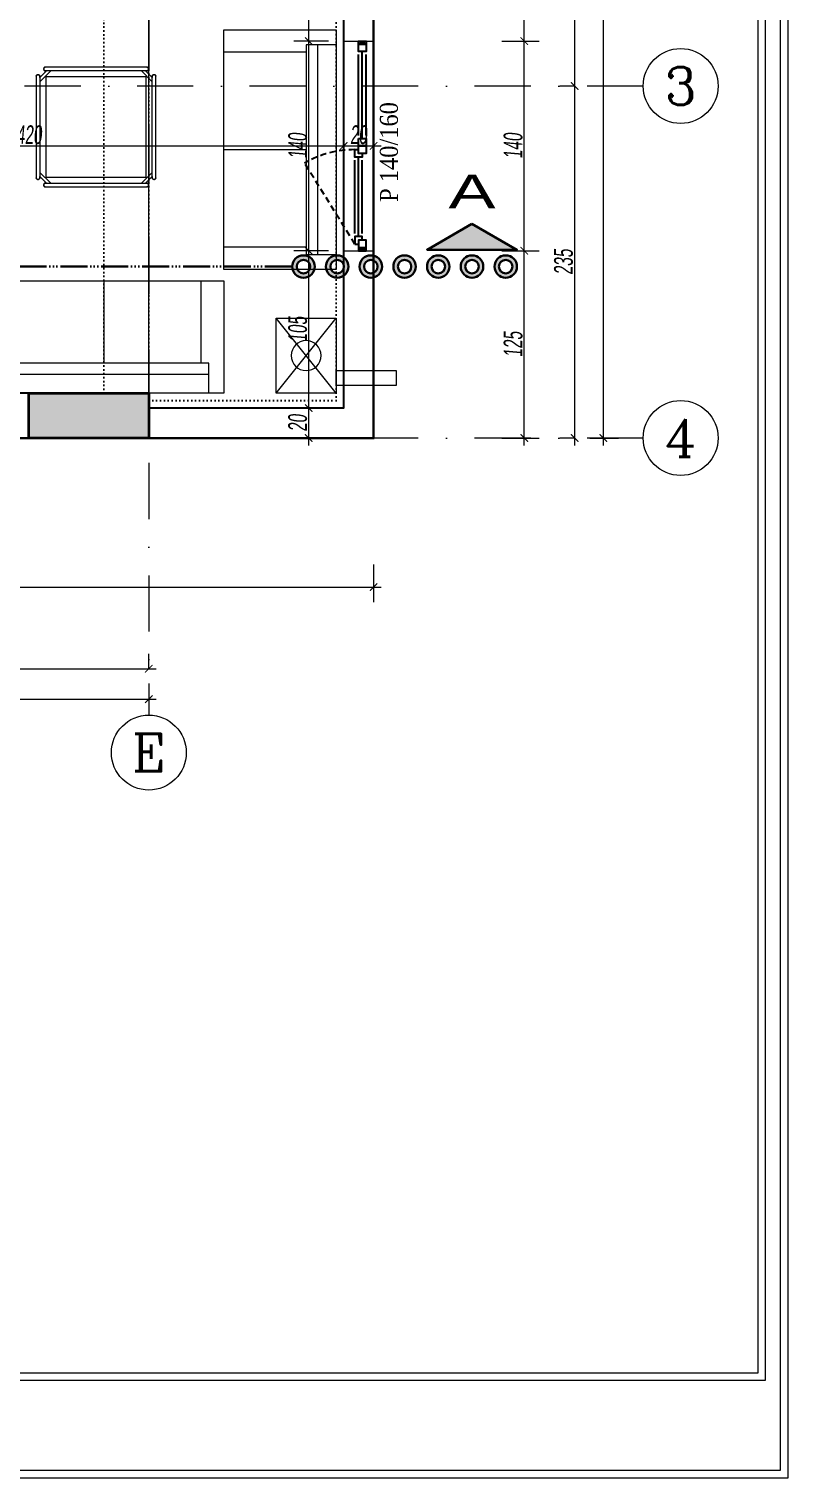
# Model space of a CAD drawing. Header units: millimetres. Extents: x -2145 to 33996, y -835 to 2363.
# Drawn here: x 13339 to 13843, y -835 to 133 of the extents above; entities that cross this region are included whole.
import ezdxf
from ezdxf.enums import TextEntityAlignment as Align

# ---------------------------------------------------------------- set-up
doc = ezdxf.new("R2010")
doc.units = ezdxf.units.MM
for name, pattern in [('ACAD_ISO06W100', [36, 24, -3, 0, -3, 0, -3, 0, -3]), ('DASHDOT', [1, 0.5, -0.25, 0, -0.25]), ('DOT', [0.25, 0, -0.25]), ('KESIK', [0.325, 0.2, -0.125])]:
    doc.linetypes.add(name, pattern=pattern)
for name, color, linetype in [('0 @ 1', 7, 'Continuous'), ('m_doğrama_aluminyum', 105, 'Continuous'), ('NET_KİRİŞ', 253, 'DOT'), ('NET_POZ', 41, 'Continuous')]:
    doc.layers.add(name, color=color, linetype=linetype)
doc.layers.add('ALAN', color=3, linetype='Continuous', lineweight=25, plot=False)
for name, color, linetype, lineweight in [('arcCGDM_antet', 85, 'Continuous', 20), ('EMSAL HESAP', 1, 'Continuous', 30), ('MM-TEFRIS', 173, 'Continuous', 5), ('NET_AKS', 251, 'DASHDOT', 9), ('NET_AKS_YAZI', 31, 'DASHDOT', 9), ('NET_ARSA SINIRI', 1, 'Continuous', 0), ('NET_DUVAR', 150, 'Continuous', 18), ('NET_KESİT_ÇİZİGİSİ', 1, 'Continuous', 30), ('NET_KOLON_TARAMA', 8, 'Continuous', 0), ('NET_TAŞIYICI', 1, 'Continuous', 35), ('NET_ÖLÇÜ DIŞ', 235, 'Continuous', 9), ('NET_ÖLÇÜ İÇ', 54, 'Continuous', 9), ('NET_ÖLÇÜ_AKS', 31, 'Continuous', 15), ('TEFRIS_TWA', 173, 'Continuous', 9)]:
    doc.layers.add(name, color=color, linetype=linetype, lineweight=lineweight)
doc.layers.add('NET_TEFRIS2', color=7, linetype='Continuous', true_color=0xb5b5b5)
doc.layers.add('TEFRIS_YENI_TWA @ 1', color=7, linetype='Continuous', true_color=0xb5b5b5)
doc.styles.add('ARıAL', font='arial.ttf', dxfattribs={"width": 0.7})
doc.styles.add('BODRUM', font='swisscl.ttf', dxfattribs={"width": 0.8, "oblique": 5})
doc.styles.add('TAks_2', font='ROMANC', dxfattribs={"height": 5})
doc.styles.add('TGS SAYILAR', font='times.ttf', dxfattribs={"width": 0.7})
doc.dimstyles.new('olcu-50', dxfattribs={"dimscale": 0, "dimtxt": 12.5, "dimasz": 5, "dimexe": 10, "dimexo": 10, "dimgap": 1, "dimtad": 1, "dimdec": 1, "dimzin": 12, "dimtxsty": 'BODRUM', "dimblk": 'ARCHTICK', "dimcen": 8, "dimdle": 5, "dimclrd": 256, "dimclre": 256, "dimclrt": 256, "dimadec": 0, "dimazin": 2, "dimtfac": 1, "dimtdec": 1, "dimtix": 1, "dimtmove": 0, "dimatfit": 3, "dimldrblk": 'ARCHTICK', "dimfxl": 15, "dimfxlon": 1, "dimlwd": -1, "dimlwe": -1, "dimarcsym": 0})

# ---------------------------------------------------------------- blocks, each defined once
blk = doc.blocks.new('*U527')
at = {"layer": 'MM-TEFRIS'}
for p, q in [((-34.94, 39), (-34.94, 38.5)), ((-33.94, 40), (33.94, 40)), ((34.94, 39), (34.94, 38.5)), ((-40, -33.94), (-40, 33.94)), ((-39, 34.94), (-38.5, 34.94)), ((-30.27, 37.5), (-37.5, 30.27)), ((-33.1, 37.5), (-37.5, 33.1)), ((-37.5, -33.94), (-37.5, 33.94)), ((-33.94, 37.5), (33.94, 37.5)), ((-33.5, -33.5), (-33.5, 33.5)), ((-33.5, 33.5), (33.5, 33.5)), ((30.27, 37.5), (37.5, 30.27)), ((33.1, 37.5), (37.5, 33.1)), ((33.5, 33.5), (33.5, -33.5)), ((37.5, 33.94), (37.5, -33.94)), ((39, 34.94), (38.5, 34.94)), ((40, 33.94), (40, -33.94)), ((-39, -34.94), (-38.5, -34.94)), ((-30.27, -37.5), (-37.5, -30.27)), ((-33.1, -37.5), (-37.5, -33.1)), ((-34.94, -39), (-34.94, -38.5)), ((33.94, -37.5), (-33.94, -37.5)), ((33.5, -33.5), (-33.5, -33.5)), ((30.27, -37.5), (37.5, -30.27)), ((33.1, -37.5), (37.5, -33.1)), ((34.94, -39), (34.94, -38.5)), ((39, -34.94), (38.5, -34.94)), ((33.94, -40), (-33.94, -40))]:
    blk.add_line(p, q, dxfattribs=at)
blk.add_lwpolyline([(-33.94, -40, -0.414214), (-34.94, -39), (-34.94, -38.5, -0.414214), (-33.94, -37.5), (-33.1, -37.5), (-37.5, -33.1), (-37.5, -33.94, -0.414214), (-38.5, -34.94), (-39, -34.94, -0.414214), (-40, -33.94), (-40, 33.94, -0.414214), (-39, 34.94), (-38.5, 34.94, -0.414214), (-37.5, 33.94), (-37.5, 33.1), (-33.1, 37.5), (-33.94, 37.5, -0.414214), (-34.94, 38.5), (-34.94, 39, -0.414214), (-33.94, 40), (33.94, 40, -0.414214), (34.94, 39), (34.94, 38.5, -0.414214), (33.94, 37.5), (33.1, 37.5), (37.5, 33.1), (37.5, 33.94, -0.414214), (38.5, 34.94), (39, 34.94, -0.414214), (40, 33.94), (40, -33.94, -0.414214), (39, -34.94), (38.5, -34.94, -0.414214), (37.5, -33.94), (37.5, -33.1), (33.1, -37.5), (33.94, -37.5, -0.414214), (34.94, -38.5), (34.94, -39, -0.414214), (33.94, -40)], format="xyb", close=True, dxfattribs=at)
for centre, start, end in [((-33.94, 39), 90, 180), ((33.94, 39), 0, 90), ((-39, 33.94), 90, 180), ((-38.5, 33.94), 0, 90), ((-33.94, 38.5), 180, 270), ((33.94, 38.5), 270, 0), ((38.5, 33.94), 90, 180), ((39, 33.94), 0, 90), ((-39, -33.94), 180, 270), ((-38.5, -33.94), 270, 0), ((-33.94, -38.5), 90, 180), ((33.94, -38.5), 0, 90), ((38.5, -33.94), 180, 270), ((39, -33.94), 270, 0), ((-33.94, -39), 180, 270), ((33.94, -39), 270, 0)]:
    blk.add_arc(centre, 1, start, end, dxfattribs=at)
blk = doc.blocks.new('*U607')
at = {"layer": 'MM-TEFRIS'}
blk.add_lwpolyline([(0, 10), (160, 10), (160, 85), (0, 85)], close=True, dxfattribs=at)
at = {"layer": 'MM-TEFRIS', "lineweight": 9, "flags": 128}
blk.add_lwpolyline([(0, 10), (160, 10), (160, 85), (0, 85)], close=True, dxfattribs=at)
blk.add_lwpolyline([(0, 10), (160, 10), (160, 85), (0, 85)], close=True, dxfattribs=at)
for points in [[(10, 65), (10, 85)], [(150, 85), (150, 85), (150, 65), (150, 65)], [(150, 72.5), (10, 72.5)], [(150, 65), (10, 65)], [(15, 65), (15, 10)], [(80, 10), (80, 65)], [(145, 65), (145, 10)]]:
    blk.add_lwpolyline(points, dxfattribs=at)
blk = doc.blocks.new('C.MAKINESI')
at = {"layer": 'TEFRIS_TWA'}
for points in [[(-40, 20), (-40, -30), (0, -30), (0, 20), (-40, 20)], [(-40, 20), (0, -30)], [(0, 20), (-40, -30)]]:
    blk.add_lwpolyline(points, dxfattribs=at)
blk.add_lwpolyline([(40, 15), (0, 15), (0, 5), (40, 5)], close=True, dxfattribs=at)
blk.add_circle((-20, -5, 0), 10, dxfattribs=at)
blk = doc.blocks.new('A$Cec846f78')
at = {"layer": 'NET_TAŞIYICI'}
blk.add_lwpolyline([(-80, 0), (-80, 30), (0, 30), (0, 0)], close=True, dxfattribs=at)
blk = doc.blocks.new('A$Ca5374770')
at = {"layer": 'NET_KOLON_TARAMA'}
h = blk.add_hatch(dxfattribs=at)
h.set_pattern_fill('ANSI33', color=256)
h.paths.add_polyline_path([(1115, 0), (1115, 235), (1090, 235), (1090, 225), (1090, 0)])
h.paths.add_polyline_path([(890, 0), (890, 225), (890, 235), (865, 235), (865, 0)])
h.paths.add_polyline_path([(1580, 30), (1580, 0), (1660, 0), (1660, 30)])
h.paths.add_polyline_path([(1620, 455), (1620, 385), (1660, 385), (1660, 455)])
h.paths.add_polyline_path([(80, 950), (80, 980), (0, 980), (0, 950)])
h.paths.add_polyline_path([(1580, 980), (1580, 950), (1660, 950), (1660, 980)])
h.paths.add_polyline_path([(1035, 980), (1035, 950), (1115, 950), (1115, 980)])
h.paths.add_polyline_path([(625, 950), (625, 980), (545, 980), (545, 950)])
h.paths.add_polyline_path([(80, 0), (80, 30), (0, 30), (0, 0)])
h.paths.add_polyline_path([(1051, 425), (1051, 385), (1121, 385), (1121, 425)])
h.paths.add_polyline_path([(609, 385), (609, 425), (539, 425), (539, 385)])
h.paths.add_polyline_path([(585, 0), (585, 30), (505, 30), (505, 0)])
h.paths.add_polyline_path([(40, 385), (40, 455), (0, 455), (0, 385)])
at = {"layer": 'NET_TAŞIYICI', "xscale": -1}
blk.add_blockref('A$Cec846f78', (0, 0), dxfattribs=at)
blk = doc.blocks.new('*U619')
at = {"layer": 'm_doğrama_aluminyum', "linetype": 'KESIK', "ltscale": 0.2}
blk.add_line((-3015.1746, -58.1938, 0), (-3014.6338, -57.8585, 0), dxfattribs=at)
blk.add_line((-3015.1746, -58.1938, 0), (-3014.6338, -57.8585, 0), dxfattribs=at)
at = {"layer": 'm_doğrama_aluminyum', "elevation": 0}
for points in [[(-3015.1996, -58.2188), (-3015.2196, -58.2188), (-3015.2196, -58.2688), (-3015.1996, -58.2688), (-3015.1996, -58.2188)], [(-3015.1996, -58.2188), (-3015.2196, -58.2688)], [(-3015.2196, -58.2188), (-3015.1996, -58.2688)], [(-3015.1996, -58.2188), (-3015.1996, -58.2688), (-3015.1496, -58.2688), (-3015.1496, -58.2188), (-3015.1996, -58.2188)], [(-3015.1746, -58.1938), (-3015.1746, -58.2188)], [(-3015.1496, -58.2438), (-3015.1246, -58.2438), (-3015.1246, -58.1938), (-3015.1746, -58.1938)], [(-3015.1246, -58.2188), (-3014.5946, -58.2188)], [(-3015.1046, -58.1938), (-3014.6146, -58.1938)], [(-3014.5696, -58.2438), (-3014.5946, -58.2438), (-3014.5946, -58.1938), (-3014.5446, -58.1938)], [(-3014.5196, -58.2188), (-3014.5196, -58.2688), (-3014.5696, -58.2688), (-3014.5696, -58.2188), (-3014.5196, -58.2188)], [(-3014.5446, -58.1938), (-3014.5446, -58.2188)], [(-3014.4696, -58.2188), (-3014.4696, -58.2688), (-3014.5196, -58.2688), (-3014.5196, -58.2188), (-3014.4696, -58.2188)], [(-3014.4496, -58.2188), (-3013.9096, -58.2188)], [(-3013.8396, -58.2188), (-3013.8396, -58.2688), (-3013.8896, -58.2688), (-3013.8896, -58.2188), (-3013.8396, -58.2188)], [(-3013.8396, -58.2188), (-3013.8196, -58.2188), (-3013.8196, -58.2688), (-3013.8396, -58.2688), (-3013.8396, -58.2188)], [(-3013.8396, -58.2188), (-3013.8196, -58.2688)], [(-3013.8196, -58.2188), (-3013.8396, -58.2688)], [(-3015.1046, -58.2438), (-3014.6146, -58.2438)], [(-3014.4696, -58.2438), (-3013.8896, -58.2438)], [(-3014.4496, -58.2688), (-3013.9096, -58.2688)]]:
    blk.add_lwpolyline(points, dxfattribs=at)
at = {"layer": 'm_doğrama_aluminyum', "linetype": 'KESIK', "ltscale": 0.2}
blk.add_arc((-3015.2196, -58.1938, 0), 0.675, 359.98282, 29.79039, dxfattribs=at)
blk = doc.blocks.new('A$Cb9b20b1b')
at = {"layer": 'NET_KİRİŞ', "ltscale": 10}
for p, q in [((-1040, -235), (-1040, 180)), ((-1015, -210), (-1015, 150)), ((-890, -205), (-890, 150)), ((-860, -205), (-860, 150)), ((-890, -210), (-1015, -210)), ((-890, -235), (-1040, -235))]:
    blk.add_line(p, q, dxfattribs=at)
blk = doc.blocks.new('_ArchTick')
at = {"color": 0, "linetype": 'ByBlock', "const_width": 0.15}
blk.add_lwpolyline([(-0.5, -0.5), (0.5, 0.5)], dxfattribs=at)
blk = doc.blocks.new('*D1579')
at = {"layer": 'Defpoints', "color": 0, "transparency": 16777216}
for p in [(285, -1133.99), (830, -1133.99), (830, -1133.99)]:
    blk.add_point(p, dxfattribs=at)
at = {"layer": 'NET_ÖLÇÜ_AKS', "transparency": 16777216}
for p, q in [((285, -1133.99), (285, -1123.99)), ((830, -1133.99), (830, -1123.99)), ((280, -1133.99), (835, -1133.99))]:
    blk.add_line(p, q, dxfattribs=at)
at = {"layer": 'NET_ÖLÇÜ_AKS', "transparency": 16777216, "xscale": 5, "yscale": 5, "zscale": 5, "rotation": 180}
blk.add_blockref('_ArchTick', (285, -1133.99), dxfattribs=at)
at = {"layer": 'NET_ÖLÇÜ_AKS', "transparency": 16777216, "xscale": 5, "yscale": 5, "zscale": 5}
blk.add_blockref('_ArchTick', (830, -1133.99), dxfattribs=at)
at = {"layer": 'NET_ÖLÇÜ_AKS', "transparency": 16777216, "insert": (557.5, -1126.61), "char_height": 12.5, "attachment_point": 5, "style": 'BODRUM'}
blk.add_mtext('545', dxfattribs=at)
blk = doc.blocks.new('*D1580')
at = {"layer": 'Defpoints', "color": 0, "transparency": 16777216}
for p in [(-830, -1133.99), (830, -1133.99), (830, -1154.27)]:
    blk.add_point(p, dxfattribs=at)
at = {"layer": 'NET_ÖLÇÜ_AKS', "transparency": 16777216}
for p, q in [((-830, -1143.99), (-830, -1164.27)), ((830, -1143.99), (830, -1164.27)), ((-835, -1154.27), (835, -1154.27))]:
    blk.add_line(p, q, dxfattribs=at)
at = {"layer": 'NET_ÖLÇÜ_AKS', "transparency": 16777216, "xscale": 5, "yscale": 5, "zscale": 5, "rotation": 180}
blk.add_blockref('_ArchTick', (-830, -1154.27), dxfattribs=at)
at = {"layer": 'NET_ÖLÇÜ_AKS', "transparency": 16777216, "xscale": 5, "yscale": 5, "zscale": 5}
blk.add_blockref('_ArchTick', (830, -1154.27), dxfattribs=at)
at = {"layer": 'NET_ÖLÇÜ_AKS', "transparency": 16777216, "insert": (0, -1146.87), "char_height": 12.5, "attachment_point": 5, "style": 'BODRUM'}
blk.add_mtext('1660', dxfattribs=at)
blk = doc.blocks.new('*D1581')
at = {"layer": 'Defpoints', "color": 0, "transparency": 16777216}
for p in [(1114.26, -745), (1114.26, -745), (1114.26, -980)]:
    blk.add_point(p, dxfattribs=at)
at = {"layer": 'NET_ÖLÇÜ_AKS', "transparency": 16777216}
for p, q in [((1114.26, -985), (1114.26, -740)), ((1114.26, -745), (1104.26, -745)), ((1114.26, -980), (1104.26, -980))]:
    blk.add_line(p, q, dxfattribs=at)
at = {"layer": 'NET_ÖLÇÜ_AKS', "transparency": 16777216, "xscale": 5, "yscale": 5, "zscale": 5}
for p, rotation in [((1114.26, -745), 90), ((1114.26, -980), 270)]:
    blk.add_blockref('_ArchTick', p, dxfattribs=dict(at, rotation=rotation))
at = {"layer": 'NET_ÖLÇÜ_AKS', "transparency": 16777216, "insert": (1106.85, -862.5), "char_height": 12.5, "attachment_point": 5, "rotation": 90, "style": 'BODRUM'}
blk.add_mtext('235', dxfattribs=at)
blk = doc.blocks.new('*D1582')
at = {"layer": 'Defpoints', "color": 0, "transparency": 16777216}
for p in [(1114.26, -595), (1114.26, -595), (1114.26, -745)]:
    blk.add_point(p, dxfattribs=at)
at = {"layer": 'NET_ÖLÇÜ_AKS', "transparency": 16777216}
for p, q in [((1114.26, -750), (1114.26, -590)), ((1114.26, -595), (1104.26, -595)), ((1114.26, -745), (1104.26, -745))]:
    blk.add_line(p, q, dxfattribs=at)
at = {"layer": 'NET_ÖLÇÜ_AKS', "transparency": 16777216, "xscale": 5, "yscale": 5, "zscale": 5}
for p, rotation in [((1114.26, -595), 90), ((1114.26, -745), 270)]:
    blk.add_blockref('_ArchTick', p, dxfattribs=dict(at, rotation=rotation))
at = {"layer": 'NET_ÖLÇÜ_AKS', "transparency": 16777216, "insert": (1106.85, -670), "char_height": 12.5, "attachment_point": 5, "rotation": 90, "style": 'BODRUM'}
blk.add_mtext('150', dxfattribs=at)
blk = doc.blocks.new('*D1584')
at = {"layer": 'Defpoints', "color": 0, "transparency": 16777216}
for p in [(1114.26, 0), (1133.46, 0), (1114.26, -980)]:
    blk.add_point(p, dxfattribs=at)
at = {"layer": 'NET_ÖLÇÜ_AKS', "transparency": 16777216}
for p, q in [((1133.46, -985), (1133.46, 5)), ((1124.26, 0), (1143.46, 0)), ((1124.26, -980), (1143.46, -980))]:
    blk.add_line(p, q, dxfattribs=at)
at = {"layer": 'NET_ÖLÇÜ_AKS', "transparency": 16777216, "xscale": 5, "yscale": 5, "zscale": 5}
for p, rotation in [((1133.46, 0), 90), ((1133.46, -980), 270)]:
    blk.add_blockref('_ArchTick', p, dxfattribs=dict(at, rotation=rotation))
at = {"layer": 'NET_ÖLÇÜ_AKS', "transparency": 16777216, "insert": (1126.05, -490), "char_height": 12.5, "attachment_point": 5, "rotation": 90, "style": 'BODRUM'}
blk.add_mtext('980', dxfattribs=at)
blk = doc.blocks.new('A$C5ec6af74')
at = {"layer": 'NET_AKS', "ltscale": 75}
for p, q in [((795, 1185), (795, -185)), ((1125, 235), (-1195, 235)), ((1125, 0), (-1195, 0))]:
    blk.add_line(p, q, dxfattribs=at)
at = {"layer": 'NET_AKS', "linetype": 'Continuous', "ltscale": 100}
for centre in [(1150, 235), (1150, 0), (795, -210)]:
    blk.add_circle(centre, 25, dxfattribs=at)
at = {"layer": 'NET_AKS_YAZI', "linetype": 'Continuous', "style": 'TAks_2'}
for s, p in [('3', (1150, 235)), ('4', (1150, 0)), ('E', (795, -210))]:
    blk.add_text(s, height=25, dxfattribs=at).set_placement(p, align=Align.MIDDLE_CENTER)
blk = doc.blocks.new('*D999')
at = {"layer": 'Defpoints', "color": 0, "transparency": 16777216}
for p in [(13526.24, -120.39), (13526.24, -120.39), (13526.24, -140.39)]:
    blk.add_point(p, dxfattribs=at)
at = {"layer": 'NET_ÖLÇÜ İÇ', "transparency": 16777216}
for p, q in [((13526.24, -145.39), (13526.24, -115.39)), ((13526.24, -120.39), (13516.24, -120.39)), ((13526.24, -140.39), (13516.24, -140.39))]:
    blk.add_line(p, q, dxfattribs=at)
at = {"layer": 'NET_ÖLÇÜ İÇ', "transparency": 16777216, "xscale": 5, "yscale": 5, "zscale": 5}
for p, rotation in [((13526.24, -120.39), 90), ((13526.24, -140.39), 270)]:
    blk.add_blockref('_ArchTick', p, dxfattribs=dict(at, rotation=rotation))
at = {"layer": 'NET_ÖLÇÜ İÇ', "transparency": 16777216, "insert": (13518.84, -130.39), "char_height": 12.5, "attachment_point": 5, "rotation": 90, "style": 'BODRUM'}
blk.add_mtext('20', dxfattribs=at)
blk = doc.blocks.new('*D1000')
at = {"layer": 'Defpoints', "color": 0, "transparency": 16777216}
for p in [(13526.24, -15.39), (13549.48, -15.39), (13526.24, -120.39)]:
    blk.add_point(p, dxfattribs=at)
at = {"layer": 'NET_ÖLÇÜ İÇ', "transparency": 16777216}
for p, q in [((13539.48, -15.39), (13516.24, -15.39)), ((13526.24, -125.39), (13526.24, -10.39)), ((13526.24, -120.39), (13516.24, -120.39))]:
    blk.add_line(p, q, dxfattribs=at)
at = {"layer": 'NET_ÖLÇÜ İÇ', "transparency": 16777216, "xscale": 5, "yscale": 5, "zscale": 5}
for p, rotation in [((13526.24, -15.39), 90), ((13526.24, -120.39), 270)]:
    blk.add_blockref('_ArchTick', p, dxfattribs=dict(at, rotation=rotation))
at = {"layer": 'NET_ÖLÇÜ İÇ', "transparency": 16777216, "insert": (13518.84, -67.89), "char_height": 12.5, "attachment_point": 5, "rotation": 90, "style": 'BODRUM'}
blk.add_mtext('105', dxfattribs=at)
blk = doc.blocks.new('*D1001')
at = {"layer": 'Defpoints', "color": 0, "transparency": 16777216}
for p in [(13526.24, 124.61), (13549.48, 124.61), (13549.48, -15.39)]:
    blk.add_point(p, dxfattribs=at)
at = {"layer": 'NET_ÖLÇÜ İÇ', "transparency": 16777216}
for p, q in [((13526.24, -20.39), (13526.24, 129.61)), ((13539.48, 124.61), (13516.24, 124.61)), ((13539.48, -15.39), (13516.24, -15.39))]:
    blk.add_line(p, q, dxfattribs=at)
at = {"layer": 'NET_ÖLÇÜ İÇ', "transparency": 16777216, "xscale": 5, "yscale": 5, "zscale": 5}
for p, rotation in [((13526.24, 124.61), 90), ((13526.24, -15.39), 270)]:
    blk.add_blockref('_ArchTick', p, dxfattribs=dict(at, rotation=rotation))
at = {"layer": 'NET_ÖLÇÜ İÇ', "transparency": 16777216, "insert": (13518.84, 54.61), "char_height": 12.5, "attachment_point": 5, "rotation": 90, "style": 'BODRUM'}
blk.add_mtext('140', dxfattribs=at)
blk = doc.blocks.new('*D1002')
at = {"layer": 'Defpoints', "color": 0, "transparency": 16777216}
for p in [(13526.24, 244.61), (13529.48, 244.61), (13549.48, 124.61)]:
    blk.add_point(p, dxfattribs=at)
at = {"layer": 'NET_ÖLÇÜ İÇ', "transparency": 16777216}
for p, q in [((13526.24, 244.61), (13516.24, 244.61)), ((13526.24, 119.61), (13526.24, 249.61)), ((13539.48, 124.61), (13516.24, 124.61))]:
    blk.add_line(p, q, dxfattribs=at)
at = {"layer": 'NET_ÖLÇÜ İÇ', "transparency": 16777216, "xscale": 5, "yscale": 5, "zscale": 5}
for p, rotation in [((13526.24, 244.61), 90), ((13526.24, 124.61), 270)]:
    blk.add_blockref('_ArchTick', p, dxfattribs=dict(at, rotation=rotation))
at = {"layer": 'NET_ÖLÇÜ İÇ', "transparency": 16777216, "insert": (13518.84, 184.61), "char_height": 12.5, "attachment_point": 5, "rotation": 90, "style": 'BODRUM'}
blk.add_mtext('120', dxfattribs=at)
blk = doc.blocks.new('*D1059')
at = {"layer": 'Defpoints', "color": 0, "transparency": 16777216}
for p in [(13129.48, 54.59), (13549.48, 54.59), (13549.48, -15.39)]:
    blk.add_point(p, dxfattribs=at)
at = {"layer": 'NET_ÖLÇÜ İÇ', "transparency": 16777216}
for p, q in [((13129.48, 54.59), (13129.48, 64.59)), ((13549.48, 39.59), (13549.48, 64.59)), ((13124.48, 54.59), (13554.48, 54.59))]:
    blk.add_line(p, q, dxfattribs=at)
at = {"layer": 'NET_ÖLÇÜ İÇ', "transparency": 16777216, "xscale": 5, "yscale": 5, "zscale": 5, "rotation": 180}
blk.add_blockref('_ArchTick', (13129.48, 54.59), dxfattribs=at)
at = {"layer": 'NET_ÖLÇÜ İÇ', "transparency": 16777216, "xscale": 5, "yscale": 5, "zscale": 5}
blk.add_blockref('_ArchTick', (13549.48, 54.59), dxfattribs=at)
at = {"layer": 'NET_ÖLÇÜ İÇ', "transparency": 16777216, "insert": (13339.48, 61.99), "char_height": 12.5, "attachment_point": 5, "style": 'BODRUM'}
blk.add_mtext('420', dxfattribs=at)
blk = doc.blocks.new('*D1060')
at = {"layer": 'Defpoints', "color": 0, "transparency": 16777216}
for p in [(13569.48, 54.59), (13549.48, -15.39), (13569.48, -15.39)]:
    blk.add_point(p, dxfattribs=at)
at = {"layer": 'NET_ÖLÇÜ İÇ', "transparency": 16777216}
for p, q in [((13549.48, 39.59), (13549.48, 64.59)), ((13569.48, 39.59), (13569.48, 64.59)), ((13544.48, 54.59), (13574.48, 54.59))]:
    blk.add_line(p, q, dxfattribs=at)
at = {"layer": 'NET_ÖLÇÜ İÇ', "transparency": 16777216, "xscale": 5, "yscale": 5, "zscale": 5, "rotation": 180}
blk.add_blockref('_ArchTick', (13549.48, 54.59), dxfattribs=at)
at = {"layer": 'NET_ÖLÇÜ İÇ', "transparency": 16777216, "xscale": 5, "yscale": 5, "zscale": 5}
blk.add_blockref('_ArchTick', (13569.48, 54.59), dxfattribs=at)
at = {"layer": 'NET_ÖLÇÜ İÇ', "transparency": 16777216, "insert": (13559.48, 61.99), "char_height": 12.5, "attachment_point": 5, "style": 'BODRUM'}
blk.add_mtext('20', dxfattribs=at)
blk = doc.blocks.new('*D1157')
at = {"layer": 'Defpoints', "color": 0, "transparency": 16777216}
for p in [(13569.48, -15.39), (13670.08, -15.39), (13569.48, -140.39)]:
    blk.add_point(p, dxfattribs=at)
at = {"layer": 'NET_ÖLÇÜ DIŞ', "transparency": 16777216}
for p, q in [((13655.08, -15.39), (13680.08, -15.39)), ((13670.08, -145.39), (13670.08, -10.39)), ((13655.08, -140.39), (13680.08, -140.39))]:
    blk.add_line(p, q, dxfattribs=at)
at = {"layer": 'NET_ÖLÇÜ DIŞ', "transparency": 16777216, "xscale": 5, "yscale": 5, "zscale": 5}
for p, rotation in [((13670.08, -15.39), 90), ((13670.08, -140.39), 270)]:
    blk.add_blockref('_ArchTick', p, dxfattribs=dict(at, rotation=rotation))
at = {"layer": 'NET_ÖLÇÜ DIŞ', "transparency": 16777216, "insert": (13662.68, -77.89), "char_height": 12.5, "attachment_point": 5, "rotation": 90, "style": 'BODRUM'}
blk.add_mtext('125', dxfattribs=at)
blk = doc.blocks.new('*D1158')
at = {"layer": 'Defpoints', "color": 0, "transparency": 16777216}
for p in [(13569.48, 124.61), (13670.08, 124.61), (13569.48, -15.39)]:
    blk.add_point(p, dxfattribs=at)
at = {"layer": 'NET_ÖLÇÜ DIŞ', "transparency": 16777216}
for p, q in [((13670.08, -20.39), (13670.08, 129.61)), ((13655.08, 124.61), (13680.08, 124.61)), ((13655.08, -15.39), (13680.08, -15.39))]:
    blk.add_line(p, q, dxfattribs=at)
at = {"layer": 'NET_ÖLÇÜ DIŞ', "transparency": 16777216, "xscale": 5, "yscale": 5, "zscale": 5}
for p, rotation in [((13670.08, 124.61), 90), ((13670.08, -15.39), 270)]:
    blk.add_blockref('_ArchTick', p, dxfattribs=dict(at, rotation=rotation))
at = {"layer": 'NET_ÖLÇÜ DIŞ', "transparency": 16777216, "insert": (13662.68, 54.61), "char_height": 12.5, "attachment_point": 5, "rotation": 90, "style": 'BODRUM'}
blk.add_mtext('140', dxfattribs=at)
blk = doc.blocks.new('*D1159')
at = {"layer": 'Defpoints', "color": 0, "transparency": 16777216}
for p in [(13589.48, 244.61), (13670.08, 244.61), (13569.48, 124.61)]:
    blk.add_point(p, dxfattribs=at)
at = {"layer": 'NET_ÖLÇÜ DIŞ', "transparency": 16777216}
for p, q in [((13655.08, 244.61), (13680.08, 244.61)), ((13670.08, 119.61), (13670.08, 249.61)), ((13655.08, 124.61), (13680.08, 124.61))]:
    blk.add_line(p, q, dxfattribs=at)
at = {"layer": 'NET_ÖLÇÜ DIŞ', "transparency": 16777216, "xscale": 5, "yscale": 5, "zscale": 5}
for p, rotation in [((13670.08, 244.61), 90), ((13670.08, 124.61), 270)]:
    blk.add_blockref('_ArchTick', p, dxfattribs=dict(at, rotation=rotation))
at = {"layer": 'NET_ÖLÇÜ DIŞ', "transparency": 16777216, "insert": (13662.68, 184.61), "char_height": 12.5, "attachment_point": 5, "rotation": 90, "style": 'BODRUM'}
blk.add_mtext('120', dxfattribs=at)
blk = doc.blocks.new('*D1182')
at = {"layer": 'Defpoints', "color": 0, "transparency": 16777216}
for p in [(11609.48, -140.39), (13569.48, -140.39), (13569.48, -239.89)]:
    blk.add_point(p, dxfattribs=at)
at = {"layer": 'NET_ÖLÇÜ DIŞ', "transparency": 16777216}
for p, q in [((11609.48, -224.89), (11609.48, -249.89)), ((13569.48, -224.89), (13569.48, -249.89)), ((11604.48, -239.89), (13574.48, -239.89))]:
    blk.add_line(p, q, dxfattribs=at)
at = {"layer": 'NET_ÖLÇÜ DIŞ', "transparency": 16777216, "xscale": 5, "yscale": 5, "zscale": 5, "rotation": 180}
blk.add_blockref('_ArchTick', (11609.48, -239.89), dxfattribs=at)
at = {"layer": 'NET_ÖLÇÜ DIŞ', "transparency": 16777216, "xscale": 5, "yscale": 5, "zscale": 5}
blk.add_blockref('_ArchTick', (13569.48, -239.89), dxfattribs=at)
at = {"layer": 'NET_ÖLÇÜ DIŞ', "transparency": 16777216, "insert": (12589.48, -232.48), "char_height": 12.5, "attachment_point": 5, "style": 'BODRUM'}
blk.add_mtext('1960', dxfattribs=at)
blk = doc.blocks.new('İŞRT - KES YER')
at = {"layer": 'NET_KESİT_ÇİZİGİSİ'}
h = blk.add_hatch(color=251, dxfattribs=at)
h.dxf.hatch_style = 1
h.paths.add_polyline_path([(0, 0), (40, -23.1), (-40, -23.1)])
h = blk.add_hatch(color=256, dxfattribs=at)
h.dxf.hatch_style = 1
h.paths.add_polyline_path([(160, -38.1, -1), (140, -38.1, -1)])
h.paths.add_polyline_path([(144, -38.1, 1), (156, -38.1, 1)], flags=16)
h.paths.add_polyline_path([(130, -38.1, -1), (110, -38.1, -1)])
h.paths.add_polyline_path([(114, -38.1, 1), (126, -38.1, 1)], flags=16)
h.paths.add_polyline_path([(100, -38.1, -1), (80, -38.1, -1)])
h.paths.add_polyline_path([(84, -38.1, 1), (96, -38.1, 1)], flags=16)
h.paths.add_polyline_path([(70, -38.1, -1), (50, -38.1, -1)])
h.paths.add_polyline_path([(54, -38.1, 1), (66, -38.1, 1)], flags=16)
h.paths.add_polyline_path([(40, -38.1, -1), (20, -38.1, -1)])
h.paths.add_polyline_path([(24, -38.1, 1), (36, -38.1, 1)], flags=16)
h.paths.add_polyline_path([(10, -38.1, -1), (-10, -38.1, -1)])
h.paths.add_polyline_path([(-6, -38.1, 1), (6, -38.1, 1)], flags=16)
h.paths.add_polyline_path([(-20, -38.1, -1), (-40, -38.1, -1)])
h.paths.add_polyline_path([(-36, -38.1, 1), (-24, -38.1, 1)], flags=16)
blk.add_lwpolyline([(0, 0), (40, -23.1), (-40, -23.1)], close=True, dxfattribs=at)
for centre, radius in [((-30, -38.1), 10), ((-30, -38.1), 6), ((0, -38.1), 10), ((0, -38.1), 6), ((30, -38.1), 10), ((30, -38.1), 6), ((60, -38.1), 10), ((60, -38.1), 6), ((90, -38.1), 10), ((90, -38.1), 6), ((120, -38.1), 10), ((120, -38.1), 6), ((150, -38.1), 10), ((150, -38.1), 6)]:
    blk.add_circle(centre, radius, dxfattribs=at)
blk = doc.blocks.new('*U1585')
at = {"layer": 'NET_KESİT_ÇİZİGİSİ', "linetype": 'ACAD_ISO06W100'}
blk.add_lwpolyline([(2626.7, 0), (200, 0)], dxfattribs=at)
at = {"layer": 'NET_KESİT_ÇİZİGİSİ'}
blk.add_blockref('İŞRT - KES YER', (40, 38.1), dxfattribs=at)
at = {"layer": 'NET_KESİT_ÇİZİGİSİ', "style": 'ARıAL', "width": 1.5}
for tag, p in [('KESİTSOL', (40, 66.8)), ('KESİTSAĞ', (2786.7, 66.8))]:
    blk.add_attdef(tag, text='', height=30, dxfattribs=at).set_placement(p, align=Align.MIDDLE_CENTER)
blk = doc.blocks.new('A$C3a4dd877')
at = {"layer": 'NET_ÖLÇÜ_AKS'}
for p1, p2, distance, picture, middle in [((1114.26, -980), (1114.26, 0), -19.2, '*D1584', (1126.05, -490)), ((1114.26, -980), (1114.26, -745), 0, '*D1581', (1106.85, -862.5)), ((-830, -1133.99), (830, -1133.99), -20.28, '*D1580', (0, -1146.87))]:
    dim = blk.add_aligned_dim(p1=p1, p2=p2, distance=distance, dimstyle='olcu-50', override={"dimscale": 1}, dxfattribs=at)
    dim.commit()
    dim.dimension.update_dxf_attribs({"geometry": picture, "text_midpoint": middle})
for base, p1, p2, angle, picture, middle in [((1114.26, -595), (1114.26, -745), (1114.26, -595), 270, '*D1582', (1106.85, -670)), ((830, -1133.99), (285, -1133.99), (830, -1133.99), 180, '*D1579', (557.5, -1126.61))]:
    dim = blk.add_linear_dim(base=base, p1=p1, p2=p2, angle=angle, dimstyle='olcu-50', override={"dimscale": 1, "dimtmove": 1}, dxfattribs=at)
    dim.commit()
    dim.dimension.update_dxf_attribs({"geometry": picture, "text_midpoint": middle})

msp = doc.modelspace()

# ---------------------------------------------------------------- linework, layer by layer
at = {"layer": 'ALAN'}
for points in [[(13589.48, 839.61), (11589.48, 839.61), (11589.48, 244.61), (11609.48, 244.61), (11609.48, -140.39), (13569.48, -140.39), (13569.48, 244.61), (13589.48, 244.61)], [(13129.48, 109.61), (13019.48, 109.61), (13019.48, 244.61), (13379.48, 244.61), (13419.48, 244.61), (13549.48, 244.61), (13549.48, -120.39), (13419.48, -120.39), (13419.48, -110.39), (13329.48, -110.39), (13329.48, -120.39), (13169.48, -120.39), (13169.48, -75.39), (13129.48, -75.39)]]:
    msp.add_lwpolyline(points, close=True, dxfattribs=at)
at = {"layer": 'arcCGDM_antet', "ltscale": 10}
for points in [[(11345.97, 1665.32), (13845.97, 1665.32), (13845.97, -834.68), (11345.97, -834.68)], [(11350.97, 1660.32), (13840.97, 1660.32), (13840.97, -829.68), (11350.97, -829.68)], [(11360.97, 1650.32), (13830.97, 1650.32), (13830.97, -769.68), (11360.97, -769.68)], [(11365.97, 1645.32), (13825.97, 1645.32), (13825.97, -764.68), (11365.97, -764.68)]]:
    msp.add_lwpolyline(points, close=True, dxfattribs=at)
at = {"layer": 'EMSAL HESAP'}
msp.add_lwpolyline([(13569.48, -140.39), (13569.48, 244.61), (13589.48, 244.61), (13589.48, 512.11), (13009.48, 512.11), (13009.48, 109.61), (12864.48, 109.61), (12864.48, -140.39)], close=True, dxfattribs=at)
at = {"layer": 'NET_ARSA SINIRI'}
msp.add_lwpolyline([(13419.48, 839.61), (11759.48, 839.61), (11759.48, -140.39), (13419.48, -140.39)], close=True, dxfattribs=at)
at = {"layer": 'NET_DUVAR'}
for p, q in [((13549.48, 124.61), (13549.48, 244.61)), ((13569.48, 124.61), (13569.48, 244.61)), ((13549.48, 124.61), (13569.48, 124.61)), ((13549.48, -120.39), (13549.48, -15.39)), ((13549.48, -15.39), (13569.48, -15.39)), ((13569.48, -140.39), (13569.48, -15.39)), ((13419.48, -120.39), (13549.48, -120.39)), ((13419.48, -140.39), (13569.48, -140.39))]:
    msp.add_line(p, q, dxfattribs=at)

# ---------------------------------------------------------------- block references
at = {"layer": '0 @ 1', "xscale": -1, "rotation": 90}
msp.add_blockref('*U527', (13384.23, 67.22), dxfattribs=at)
at = {"layer": 'm_doğrama_aluminyum', "xscale": 100, "yscale": 100, "zscale": 100, "rotation": 90.00000000000001}
msp.add_blockref('*U619', (7737.6, 301506.57, 0), dxfattribs=at)
at = {"layer": 'NET_AKS'}
msp.add_blockref('A$C5ec6af74', (12624.48, -140.39), dxfattribs=at)
at = {"layer": 'NET_KESİT_ÇİZİGİSİ', "ltscale": 100}
ref = msp.add_blockref('*U1585', (13665.19, -25.96), dxfattribs=dict(at, xscale=-0.75, yscale=0.75, zscale=0.75))
ref.add_attrib('KESİTSOL', 'A', dxfattribs={"height": 22.5, "style": 'ARıAL', "width": 1.5}).set_placement((13635.19, 24.16), align=Align.MIDDLE_CENTER)
at = {"layer": 'NET_KİRİŞ', "xscale": -1}
msp.add_blockref('A$Cb9b20b1b', (12529.48, 94.61), dxfattribs=at)
at = {"layer": 'NET_TAŞIYICI', "xscale": -1}
msp.add_blockref('A$Ca5374770', (13419.48, -140.39), dxfattribs=at)
at = {"layer": 'NET_TEFRIS2', "xscale": -1, "rotation": 179.9999419316611}
msp.add_blockref('C.MAKINESI', (13544.48, -90.39), dxfattribs=at)
at = {"layer": 'NET_ÖLÇÜ_AKS'}
msp.add_blockref('A$C3a4dd877', (12589.48, 839.61), dxfattribs=at)
at = {"layer": 'TEFRIS_YENI_TWA @ 1', "xscale": -1}
for p, rotation in [((13459.48, -27.89), 270), ((13309.48, -25.39), 180)]:
    msp.add_blockref('*U607', p, dxfattribs=dict(at, rotation=rotation))

# ---------------------------------------------------------------- texts
at = {"layer": 'NET_POZ', "style": 'TGS SAYILAR', "width": 0.9}
msp.add_text('P 140/160', height=12, rotation=90, dxfattribs=at).set_placement((13585.73, 17.23))

# ---------------------------------------------------------------- dimensions: what is measured, and where the dimension line sits
at = {"layer": 'NET_ÖLÇÜ DIŞ'}
for base, p1, p2, picture, middle in [((13670.08, 244.61), (13569.48, 124.61), (13589.48, 244.61), '*D1159', (13662.68, 184.61)), ((13670.08, 124.61), (13569.48, -15.39), (13569.48, 124.61), '*D1158', (13662.68, 54.61))]:
    dim = msp.add_linear_dim(base=base, p1=p1, p2=p2, angle=270, dimstyle='olcu-50', override={"dimscale": 1, "dimtmove": 1}, dxfattribs=at)
    dim.commit()
    dim.dimension.update_dxf_attribs({"geometry": picture, "text_midpoint": middle})
for p1, p2, distance, picture, middle in [((13569.48, -140.39), (13569.48, -15.39), -100.6, '*D1157', (13662.68, -77.89)), ((11609.48, -140.39), (13569.48, -140.39), -99.5, '*D1182', (12589.48, -232.48))]:
    dim = msp.add_aligned_dim(p1=p1, p2=p2, distance=distance, dimstyle='olcu-50', override={"dimscale": 1}, dxfattribs=at)
    dim.commit()
    dim.dimension.update_dxf_attribs({"geometry": picture, "text_midpoint": middle})
at = {"layer": 'NET_ÖLÇÜ İÇ'}
for base, p1, p2, angle, picture, middle in [((13526.24, 244.61), (13549.48, 124.61), (13529.48, 244.61), 270, '*D1002', (13518.84, 184.61)), ((13526.24, 124.61), (13549.48, -15.39), (13549.48, 124.61), 270, '*D1001', (13518.84, 54.61)), ((13549.48, 54.59), (13129.48, 54.59), (13549.48, -15.39), 180, '*D1059', (13339.48, 61.99)), ((13569.48, 54.59), (13549.48, -15.39), (13569.48, -15.39), 180, '*D1060', (13559.48, 61.99)), ((13526.24, -15.39), (13526.24, -120.39), (13549.48, -15.39), 270, '*D1000', (13518.84, -67.89))]:
    dim = msp.add_linear_dim(base=base, p1=p1, p2=p2, angle=angle, dimstyle='olcu-50', override={"dimscale": 1, "dimtmove": 1}, dxfattribs=at)
    dim.commit()
    dim.dimension.update_dxf_attribs({"geometry": picture, "text_midpoint": middle})
dim = msp.add_aligned_dim(p1=(13526.24, -140.39), p2=(13526.24, -120.39), distance=0, dimstyle='olcu-50', override={"dimscale": 1}, dxfattribs=at)
dim.commit()
dim.dimension.update_dxf_attribs({"geometry": '*D999', "text_midpoint": (13518.84, -130.39)})

doc.saveas('drawing.dxf')
